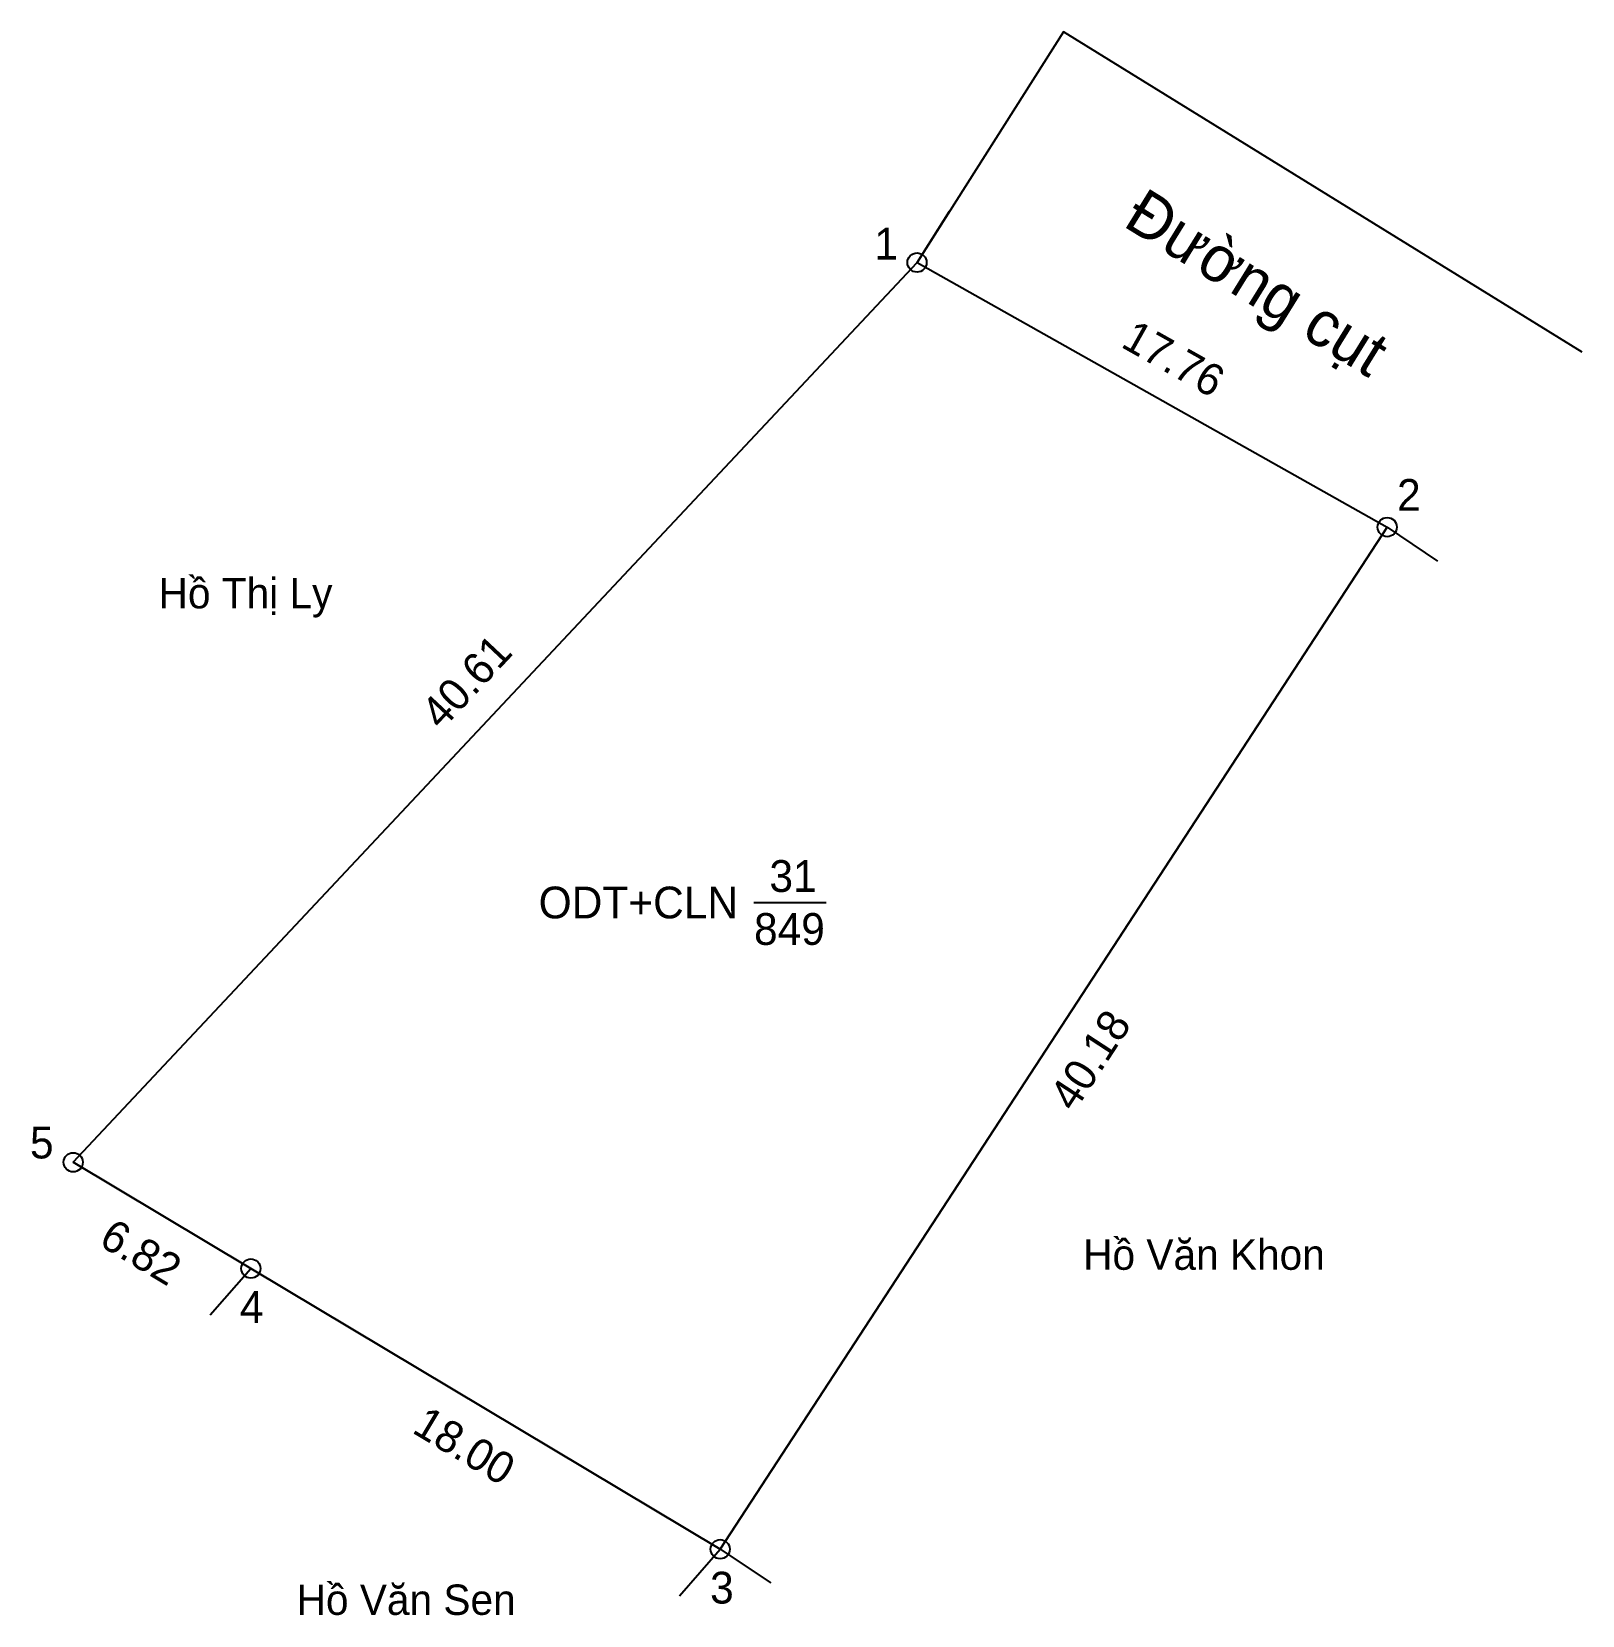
# Model space of a CAD drawing. Extents: x 535740.9 to 535791.9, y 1839301 to 1839353.1.
import ezdxf

# ---------------------------------------------------------------- set-up
doc = ezdxf.new("R2010")
doc.units = 0
for name, color, linetype in [('CanhThua', 7, 'Continuous'), ('ChieuDaiCanhThua', 7, 'Continuous'), ('Level 1', 7, 'Continuous'), ('Level 10', 7, 'Continuous'), ('Level 16', 7, 'Continuous'), ('MocDinhThua', 7, 'Continuous'), ('NhanDiaChinhThua', 7, 'Continuous'), ('SoHieuDinhThua', 7, 'Continuous')]:
    doc.layers.add(name, color=color, linetype=linetype)

msp = doc.modelspace()

# ---------------------------------------------------------------- linework, layer by layer
at = {"layer": 'CanhThua'}
for p, q in [((535742.26, 1839315.87), (535770.04, 1839345.49)), ((535770.04, 1839345.49), (535785.52, 1839336.78)), ((535785.52, 1839336.78), (535763.56, 1839303.13)), ((535748.11, 1839312.37), (535742.26, 1839315.87)), ((535763.56, 1839303.13), (535748.11, 1839312.37))]:
    msp.add_line(p, q, dxfattribs=at)
at = {"layer": 'Level 10'}
for p, q in [((535770.04, 1839345.49), (535771.113, 1839347.181)), ((535742.26, 1839315.87), (535770.04, 1839345.49)), ((535770.04, 1839345.49), (535785.52, 1839336.78)), ((535763.56, 1839303.13), (535785.52, 1839336.78)), ((535785.52, 1839336.78), (535787.178, 1839335.662)), ((535742.26, 1839315.87), (535748.11, 1839312.37)), ((535746.768, 1839310.842), (535748.11, 1839312.37)), ((535748.11, 1839312.37), (535763.56, 1839303.13)), ((535762.22, 1839301.601), (535763.56, 1839303.13)), ((535763.56, 1839303.13), (535765.229, 1839302.029))]:
    msp.add_line(p, q, dxfattribs=at)
msp.add_lwpolyline([(535791.942, 1839342.534), (535774.86, 1839353.09), (535770.04, 1839345.49)], dxfattribs=at)
at = {"layer": 'MocDinhThua'}
for centre in [(535770.04, 1839345.49), (535785.52, 1839336.78), (535742.26, 1839315.87), (535748.11, 1839312.37), (535763.56, 1839303.13)]:
    msp.add_circle(centre, 0.316, dxfattribs=at)
at = {"layer": 'NhanDiaChinhThua'}
msp.add_line((535764.671, 1839324.422), (535767.044, 1839324.422), dxfattribs=at)

# ---------------------------------------------------------------- texts
at = {"layer": 'ChieuDaiCanhThua'}
for s, rotation, p in [('17.76', 330.6352, (535776.711, 1839342.732)), ('40.61', 46.836, (535754.383, 1839330.064)), ('40.18', 56.8715, (535775.216, 1839317.49)), ('6.82', 329.1083, (535743.058, 1839313.163)), ('18.00', 329.1181, (535753.375, 1839306.991))]:
    msp.add_text(s, height=1.0457, rotation=rotation, dxfattribs=at).set_placement(p)
at = {"layer": 'Level 1'}
msp.add_text('Đường cụt', height=1.5, rotation=328.2856, dxfattribs=at).set_placement((535776.777, 1839346.714))
at = {"layer": 'Level 16'}
for s, height, p in [('Hồ Thị Ly', 1, (535745.071, 1839334.104)), ('Hồ Thị Ly', 1, (535745.071, 1839334.104)), ('Hồ Văn Khon', 1.00002, (535775.509, 1839312.33)), ('Hồ Văn Sen', 1, (535749.615, 1839300.969))]:
    msp.add_text(s, height=height, dxfattribs=at).set_placement(p)
at = {"layer": 'NhanDiaChinhThua'}
for s, p in [('31', (535765.18, 1839324.77)), ('ODT+CLN', (535757.583, 1839323.899)), ('849', (535764.672, 1839323.027))]:
    msp.add_text(s, height=1.0457, dxfattribs=at).set_placement(p)
at = {"layer": 'SoHieuDinhThua'}
for s, p in [('1', (535768.634, 1839345.587)), ('2', (535785.843, 1839337.316)), ('5', (535740.836, 1839315.996)), ('4', (535747.745, 1839310.583)), ('3', (535763.227, 1839301.343))]:
    msp.add_text(s, height=1.046, dxfattribs=at).set_placement(p)

doc.saveas('drawing.dxf')
